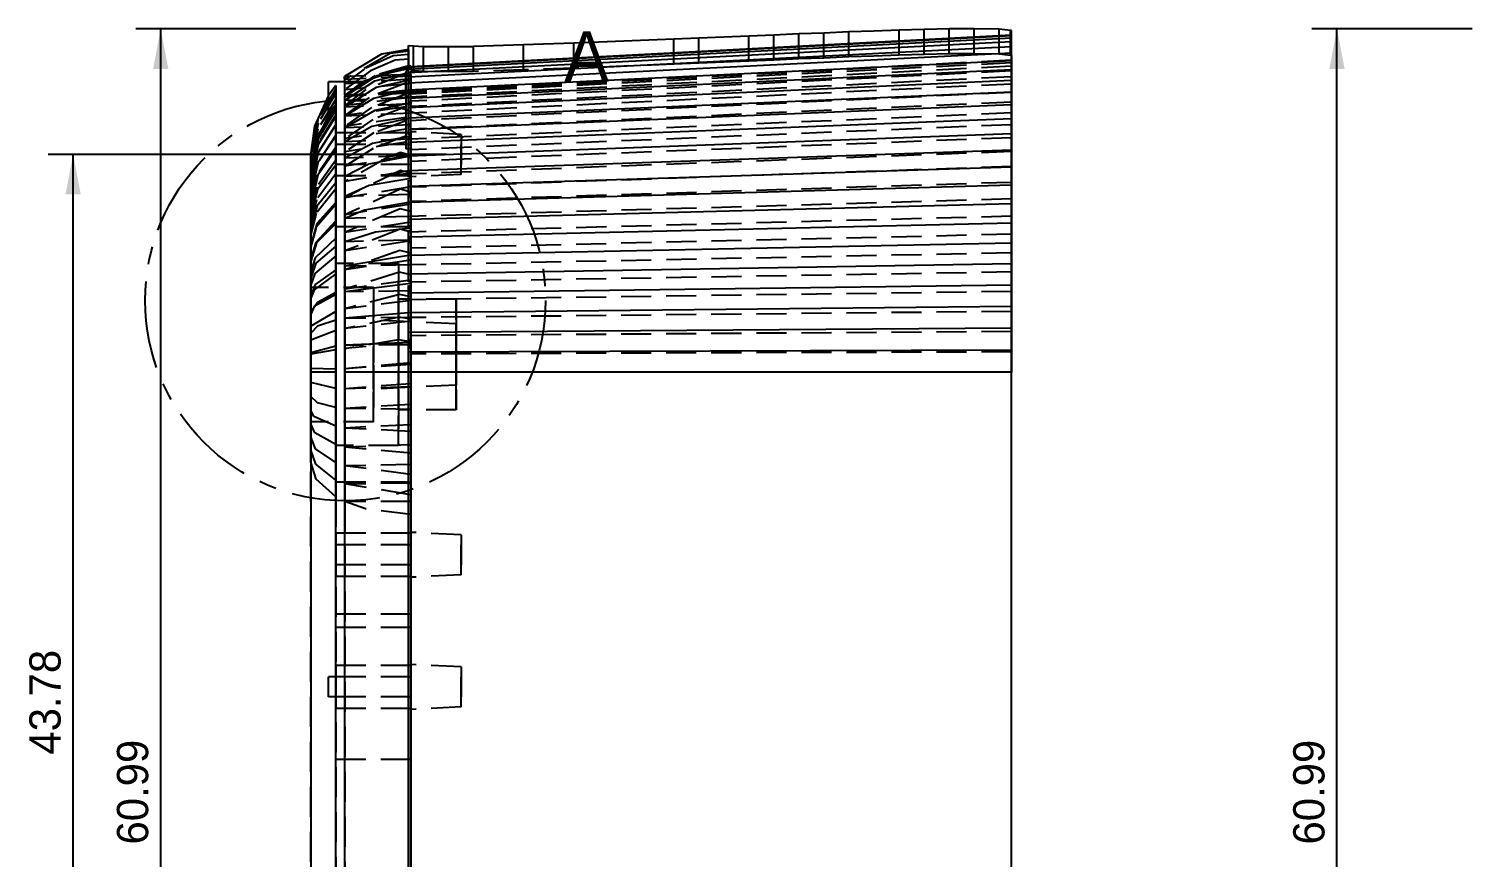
# Model space of a CAD drawing. Header units: millimetres. Extents: x 5 to 853, y 5 to 589.
# Drawn here: x 208.8 to 324.1, y 207.6 to 273.8 of the extents above; entities that cross this region are included whole.
import ezdxf
from ezdxf.enums import TextEntityAlignment as Align

# ---------------------------------------------------------------- set-up
doc = ezdxf.new("R2010")
doc.units = ezdxf.units.MM
doc.linetypes.add('CENTER', pattern=[11.2, 7, -1.4, 1.4, -1.4])
doc.linetypes.add('HIDDEN', pattern=[3.6, 2.4, -1.2])
for name, color, linetype in [('CENTER', 4, 'CENTER'), ('DIM', 3, 'CONTINUOUS'), ('HIDDEN', 8, 'HIDDEN'), ('TEXT', 3, 'CONTINUOUS'), ('VISIBLE', 7, 'CONTINUOUS')]:
    doc.layers.add(name, color=color, linetype=linetype)

msp = doc.modelspace()

# ---------------------------------------------------------------- linework, layer by layer
at = {"layer": 'CENTER'}
msp.add_circle((234.089244, 252.061631), 16, dxfattribs=at)
at = {"layer": 'DIM'}
for p, q in [((230.139244, 273.767814), (217.339244, 273.767814)), ((219.339244, 151.785674), (219.339244, 273.767814)), ((324.139244, 273.767814), (311.339244, 273.767814)), ((313.339244, 151.785674), (313.339244, 273.767814)), ((242.139244, 263.739631), (210.339244, 263.739631)), ((212.339244, 176.185631), (212.339244, 263.739631))]:
    msp.add_line(p, q, dxfattribs=at)
for points in [[(219.339244, 273.767814), (218.731244, 270.567814), (219.947244, 270.567814)], [(313.339244, 273.767814), (312.731244, 270.567814), (313.947244, 270.567814)], [(212.339244, 263.739631), (211.731244, 260.539631), (212.947244, 260.539631)]]:
    msp.add_solid(points, dxfattribs=at)
at = {"layer": 'HIDDEN'}
for p, q in [((270.339244, 271.360899), (270.339244, 273.358693)), ((272.339244, 271.433315), (272.339244, 273.43105)), ((274.339244, 271.52193), (274.339244, 273.519636)), ((278.339244, 271.666761), (278.339244, 273.664349)), ((280.339244, 271.722977), (280.339244, 273.720477)), ((282.339244, 271.762992), (282.339244, 273.760375)), ((284.339244, 271.770608), (284.339244, 273.767814)), ((286.339244, 271.745823), (286.339244, 273.742794)), ((287.239244, 271.64719), (287.239244, 273.643896)), ((287.339244, 271.628671), (287.339244, 273.625334)), ((239.139244, 270.60034), (239.139244, 272.436583)), ((239.539244, 270.410939), (239.539244, 272.409939)), ((240.339244, 270.371866), (240.339244, 272.370719)), ((242.339244, 270.347081), (242.339244, 272.345699)), ((244.339244, 270.370897), (244.339244, 272.369367)), ((248.339244, 270.483328), (248.339244, 272.481622)), ((252.339244, 270.628159), (252.339244, 272.626335)), ((260.339244, 270.950221), (260.339244, 272.948221)), ((262.339244, 271.022637), (262.339244, 273.020578)), ((266.339244, 271.199868), (266.339244, 273.19775)), ((268.339244, 271.272283), (268.339244, 273.270107)), ((237.669948, 271.804241), (234.035774, 269.724451)), ((237.927512, 271.610695), (235.584761, 270.558512)), ((238.065496, 271.258944), (236.105354, 270.408277)), ((239.139244, 271.992611), (237.669948, 271.804241)), ((239.139244, 271.730902), (237.927512, 271.610695)), ((239.139244, 271.335616), (238.065496, 271.258944)), ((239.139244, 270.731716), (239.139244, 272.119287)), ((239.139244, 272.119287), (239.139244, 271.992611)), ((239.139244, 271.992611), (239.139244, 271.730902)), ((239.139244, 271.730902), (239.139244, 271.335616)), ((239.139244, 271.335616), (239.139244, 270.808953)), ((287.339244, 271.263631), (239.339244, 268.748058)), ((287.339244, 271.206246), (239.339244, 268.696058)), ((287.339244, 271.046317), (239.339244, 268.552265)), ((264.339244, 271.111252), (262.339244, 271.022637)), ((266.339244, 271.199868), (264.339244, 271.111252)), ((268.339244, 271.272283), (266.339244, 271.199868)), ((270.339244, 271.360899), (268.339244, 271.272283)), ((272.339244, 271.433315), (270.339244, 271.360899)), ((274.339244, 271.52193), (272.339244, 271.433315)), ((276.339244, 271.594346), (274.339244, 271.52193)), ((278.339244, 271.666761), (276.339244, 271.594346)), ((280.339244, 271.722977), (278.339244, 271.666761)), ((282.339244, 271.762992), (280.339244, 271.722977)), ((284.339244, 271.770608), (282.339244, 271.762992)), ((286.339244, 271.745823), (284.339244, 271.770608)), ((287.239244, 271.64719), (286.339244, 271.745823)), ((287.339244, 271.628671), (287.239244, 271.64719)), ((287.339244, 271.628671), (287.339244, 271.263631)), ((287.339244, 271.263631), (287.339244, 271.206246)), ((287.339244, 271.206246), (287.339244, 271.046317)), ((287.339244, 271.046317), (287.339244, 270.780531)), ((235.584761, 270.558512), (234.036619, 269.366119)), ((239.339244, 270.119242), (234.037284, 269.97213)), ((236.105354, 270.408277), (234.037434, 268.897117)), ((236.460414, 270.033293), (234.038219, 268.319829)), ((239.339244, 269.999088), (234.038972, 269.727101)), ((238.939244, 270.207616), (235.727035, 268.928473)), ((239.139244, 270.808953), (236.460414, 270.033293)), ((239.139244, 270.60034), (238.939244, 270.312328)), ((238.939244, 268.145791), (238.939244, 270.312328)), ((238.939244, 270.312328), (238.939244, 270.207616)), ((238.939244, 270.207616), (238.939244, 269.435371)), ((239.139244, 270.808953), (239.139244, 270.60034)), ((239.139244, 270.617928), (239.139244, 270.731716)), ((239.139244, 270.258837), (239.139244, 270.588659)), ((239.139244, 269.712663), (239.139244, 270.258837)), ((239.339244, 270.804661), (239.339244, 270.744058)), ((287.339244, 270.780531), (239.339244, 268.313294)), ((239.339244, 270.744058), (239.339244, 270.736808)), ((239.339244, 270.640469), (239.339244, 270.587381)), ((239.539244, 270.410939), (239.339244, 270.424218)), ((239.339244, 268.744474), (239.339244, 270.424218)), ((239.339244, 268.748058), (239.339244, 270.424218)), ((287.339244, 270.410026), (239.339244, 267.980168)), ((239.339244, 268.748058), (239.339244, 270.119242)), ((239.339244, 270.119242), (239.339244, 269.999088)), ((239.339244, 269.999088), (239.339244, 269.755297)), ((287.339244, 269.936387), (239.339244, 267.554315)), ((240.339244, 270.371866), (239.539244, 270.410939)), ((242.339244, 270.347081), (240.339244, 270.371866)), ((244.339244, 270.370897), (242.339244, 270.347081)), ((248.339244, 270.483328), (244.339244, 270.370897)), ((252.339244, 270.628159), (248.339244, 270.483328)), ((256.339244, 270.78919), (252.339244, 270.628159)), ((260.339244, 270.950221), (256.339244, 270.78919)), ((262.339244, 271.022637), (260.339244, 270.950221)), ((287.339244, 270.780531), (287.339244, 270.410026)), ((287.339244, 270.410026), (287.339244, 269.936387)), ((287.339244, 269.936387), (287.339244, 269.361643)), ((233.339244, 268.986283), (231.926616, 266.629263)), ((232.739244, 266.913063), (232.739244, 269.539631)), ((235.474217, 269.539631), (232.739244, 269.539631)), ((233.339244, 269.24303), (232.739244, 268.445806)), ((233.339244, 267.725085), (233.339244, 269.24303)), ((233.339244, 269.24303), (233.339244, 268.986283)), ((233.339244, 268.986283), (233.339244, 268.622227)), ((234.037458, 269.369306), (234.036619, 269.366119)), ((234.036619, 269.366119), (234.03824, 268.900882)), ((234.036652, 269.539631), (234.037458, 269.369306)), ((234.03824, 268.900882), (234.037434, 268.897117)), ((234.037434, 268.897117), (234.038993, 268.324093)), ((239.339244, 269.755297), (234.037458, 269.369306)), ((239.339244, 269.389217), (234.03824, 268.900882)), ((235.727035, 268.928473), (234.038975, 267.637198)), ((239.339244, 268.90288), (234.038993, 268.324093)), ((234.047778, 268.470744), (234.04027, 269.539631)), ((235.474217, 269.539631), (234.047772, 268.460545)), ((239.339244, 268.737868), (234.047774, 268.46055)), ((235.457397, 269.539631), (234.047778, 268.470744)), ((239.339244, 268.748058), (234.047778, 268.470744)), ((235.61201, 269.539631), (235.474217, 269.539631)), ((238.939244, 269.435371), (236.002578, 268.29384)), ((238.939244, 269.435371), (238.939244, 268.541429)), ((239.339244, 268.744474), (239.002266, 268.257199)), ((239.139244, 268.870218), (239.139244, 269.627482)), ((239.139244, 267.909155), (239.139244, 268.870218)), ((239.339244, 269.75735), (239.339244, 269.602845)), ((239.339244, 269.755297), (239.339244, 269.389217)), ((239.339244, 269.389217), (239.339244, 268.90288)), ((287.339244, 269.361643), (239.339244, 267.037557)), ((239.339244, 268.90288), (239.339244, 268.744474)), ((239.339244, 268.737868), (239.339244, 268.748058)), ((239.339244, 268.696058), (239.339244, 268.748058)), ((239.339244, 265.463), (239.339244, 268.737868)), ((287.339244, 269.361643), (287.339244, 268.688256)), ((233.339244, 268.152698), (231.903256, 265.764264)), ((233.339244, 268.622227), (231.915304, 266.242864)), ((233.339244, 267.725085), (232.739244, 266.923285)), ((233.339249, 267.714884), (232.739244, 266.913063)), ((233.339244, 268.622227), (233.339244, 268.152698)), ((233.339244, 268.152698), (233.339244, 267.58007)), ((233.339244, 267.714879), (233.339244, 267.725085)), ((233.339244, 265.463), (233.339244, 267.714879)), ((233.339244, 265.463), (233.339244, 267.633224)), ((234.038993, 268.324093), (234.038219, 268.319829)), ((234.038219, 268.319829), (234.039716, 267.641882)), ((234.039716, 267.641882), (234.038975, 267.637198)), ((234.038975, 267.637198), (234.040409, 266.857731)), ((236.002578, 268.29384), (234.039701, 266.852706)), ((239.002266, 268.257199), (234.039716, 267.641882)), ((239.339244, 268.656353), (234.047774, 268.378998)), ((239.139244, 268.625676), (234.047778, 268.360128)), ((234.047778, 268.46055), (234.047778, 268.470744)), ((239.339244, 268.313294), (234.047778, 268.041309)), ((239.139244, 267.768698), (234.047778, 267.513355)), ((238.939244, 268.541429), (236.179422, 267.486058)), ((238.939244, 268.541429), (238.939244, 267.530804)), ((239.002266, 268.257199), (238.939244, 268.145791)), ((238.939244, 268.145791), (238.939244, 267.526285)), ((239.139244, 268.638595), (239.339248, 268.649032)), ((239.139244, 268.625676), (239.139244, 268.638595)), ((239.139244, 268.638595), (239.139244, 268.589799)), ((239.139244, 268.589799), (239.139244, 268.625676)), ((239.339248, 268.600213), (239.139244, 268.589799)), ((239.139244, 267.828109), (239.339248, 267.838167)), ((239.139244, 267.768698), (239.139244, 267.828109)), ((239.139244, 267.828109), (239.139244, 267.686325)), ((239.139244, 266.615223), (239.139244, 267.770828)), ((239.139244, 267.686325), (239.139244, 267.768698)), ((239.339248, 267.696317), (239.139244, 267.686325)), ((239.339244, 268.649031), (239.339244, 268.696058)), ((287.339244, 268.688256), (239.339244, 266.432107)), ((239.339244, 265.463), (239.339244, 268.656353)), ((239.339244, 268.649031), (239.339244, 268.656353)), ((239.339244, 268.313294), (239.339244, 268.600213)), ((239.339244, 268.552265), (239.339244, 268.600213)), ((239.339244, 268.313294), (239.339244, 268.552265)), ((239.339244, 267.838167), (239.339244, 268.313294)), ((239.339244, 267.980168), (239.339244, 268.313294)), ((239.339244, 267.838167), (239.339244, 267.980168)), ((239.339244, 267.974682), (239.339244, 267.72378)), ((287.339244, 267.919109), (239.339244, 265.740558)), ((239.339244, 267.554315), (239.339244, 267.696317)), ((239.339244, 267.037557), (239.339244, 267.696317)), ((287.339244, 268.688256), (287.339244, 267.919109)), ((287.339244, 267.919109), (287.339244, 267.057495)), ((231.926616, 266.629263), (231.339244, 263.604099)), ((233.339244, 266.907234), (231.876303, 264.540346)), ((233.339244, 267.58007), (231.890323, 265.195836)), ((232.739244, 266.83129), (232.739244, 266.913063)), ((233.339244, 267.58007), (233.339244, 266.907234)), ((233.339244, 266.907234), (233.339244, 266.137588)), ((234.040409, 266.857731), (234.039701, 266.852706)), ((234.039701, 266.852706), (234.041072, 265.975646)), ((236.179422, 267.486058), (234.040396, 265.970357)), ((238.939244, 267.526285), (234.040409, 266.857731)), ((236.292742, 266.534028), (234.041062, 264.994659)), ((238.939244, 266.693888), (234.041072, 265.975646)), ((239.339244, 267.037557), (234.047778, 266.781352)), ((238.939244, 267.530804), (236.292742, 266.534028)), ((238.939244, 267.530804), (238.939244, 266.409165)), ((238.939244, 267.526285), (238.939244, 266.693888)), ((238.939244, 266.693888), (238.939244, 265.756787)), ((239.139244, 265.276204), (239.139244, 266.615223)), ((239.339244, 267.037557), (239.339244, 267.554315)), ((287.339244, 267.057495), (239.339244, 264.965872)), ((239.339244, 266.432107), (239.339244, 267.037557)), ((239.339244, 266.201508), (239.339244, 267.037557)), ((239.339244, 266.201508), (239.339244, 266.432107)), ((287.339244, 267.057495), (287.339244, 266.107103)), ((231.915304, 266.242864), (231.339244, 263.279205)), ((231.903256, 265.764264), (231.339244, 262.880129)), ((233.339244, 266.137588), (231.860938, 263.800943)), ((233.339244, 266.137588), (233.339244, 265.27502)), ((233.339244, 265.463), (233.339244, 264.539631)), ((233.339244, 264.539631), (233.339244, 265.463)), ((239.339244, 265.463), (233.339244, 265.463)), ((234.041072, 265.975646), (234.040396, 265.970357)), ((234.040396, 265.970357), (234.041704, 265.000137)), ((236.360526, 265.454497), (234.041696, 263.930597)), ((238.939244, 265.756787), (234.041704, 265.000137)), ((239.139244, 266.087674), (234.047778, 265.852349)), ((239.339244, 265.463), (234.047778, 265.463)), ((238.939244, 266.409165), (236.360526, 265.454497)), ((238.939244, 266.409165), (238.939244, 265.182803)), ((238.939244, 265.756787), (238.939244, 264.720152)), ((239.139244, 266.192216), (239.339248, 266.201509)), ((239.139244, 266.192216), (239.139244, 265.961972)), ((239.139244, 266.087674), (239.139244, 266.192216)), ((239.139244, 265.961972), (239.139244, 266.087674)), ((239.339248, 265.971157), (239.139244, 265.961972)), ((287.339244, 266.107103), (239.339244, 264.111365)), ((239.339244, 265.740558), (239.339244, 265.971157)), ((239.339244, 264.965872), (239.339244, 265.971157)), ((239.339244, 264.965872), (239.339244, 265.740558)), ((239.339244, 265.346636), (239.339244, 265.534753)), ((239.339244, 265.534753), (239.339244, 265.346636)), ((243.339244, 265.339631), (239.339244, 265.534753)), ((239.339244, 265.463), (239.339244, 264.539631)), ((239.339244, 264.539631), (239.339244, 265.463)), ((239.339244, 265.360052), (239.339244, 265.022395)), ((239.339244, 265.346636), (239.339244, 264.539631)), ((239.339244, 264.539631), (239.339244, 265.346636)), ((243.339244, 265.339631), (243.339244, 262.139631)), ((243.339244, 262.139631), (243.339244, 265.339631)), ((287.339244, 266.107103), (287.339244, 265.072005)), ((231.890323, 265.195836), (231.339244, 262.408777)), ((231.876303, 264.540346), (231.339244, 261.867398)), ((233.339244, 264.323887), (231.824749, 262.084821)), ((233.339244, 265.27502), (231.843896, 262.981144)), ((233.339244, 265.27502), (233.339244, 264.323887)), ((233.339244, 262.939631), (233.339244, 264.539631)), ((233.339244, 262.939631), (233.339244, 264.539631)), ((239.339244, 264.539631), (233.339244, 264.539631)), ((239.339244, 264.539631), (233.339244, 264.539631)), ((239.339244, 264.539631), (233.339244, 264.539631)), ((233.339244, 264.323887), (233.339244, 263.288991)), ((234.041704, 265.000137), (234.041062, 264.994659)), ((234.041062, 264.994659), (234.042306, 263.936191)), ((236.31126, 264.217147), (234.0423, 262.78361)), ((238.939244, 264.720152), (234.042306, 263.936191)), ((239.339244, 264.965872), (234.047778, 264.735294)), ((239.339244, 264.539631), (234.047778, 264.539631)), ((238.939244, 265.182803), (236.31126, 264.217147)), ((238.939244, 265.182803), (238.939244, 264.185631)), ((238.939244, 264.720152), (238.939244, 264.185631)), ((239.339248, 264.185631), (238.939244, 264.185631)), ((239.339244, 264.185631), (238.939244, 264.185631)), ((239.139244, 263.580511), (239.139244, 265.090047)), ((287.339244, 265.072005), (239.339244, 263.180697)), ((239.339244, 264.111365), (239.339244, 264.965872)), ((239.339244, 263.801031), (239.339244, 264.965872)), ((239.339244, 262.939631), (239.339244, 264.539631)), ((239.339244, 262.939631), (239.339244, 264.539631)), ((239.339244, 264.539631), (239.339244, 262.939631)), ((239.339244, 262.939631), (239.339244, 264.539631)), ((239.339244, 264.185631), (239.339244, 263.655097)), ((239.339244, 263.642443), (239.339244, 264.185631)), ((287.339244, 265.072005), (287.339244, 263.956632)), ((231.339244, 263.604099), (231.339244, 263.85326)), ((231.860938, 263.800943), (231.339244, 261.258577)), ((231.339244, 263.279205), (231.339244, 263.604099)), ((231.339244, 262.880129), (231.339244, 263.279205)), ((231.843896, 262.981144), (231.339244, 260.585221)), ((233.339244, 263.288991), (231.803388, 261.117175)), ((233.339244, 263.288991), (233.339244, 262.175561)), ((234.042306, 263.936191), (234.041696, 263.930597)), ((234.041696, 263.930597), (234.042878, 262.78925)), ((237.456566, 263.478616), (234.042873, 261.559565)), ((239.339244, 263.655097), (234.042878, 262.78925)), ((239.139244, 263.647207), (234.047778, 263.440943)), ((238.492483, 263.875984), (237.456566, 263.478616)), ((239.339244, 263.642443), (238.492483, 263.875984)), ((239.139244, 263.792861), (239.339248, 263.801032)), ((239.139244, 263.792861), (239.139244, 263.483005)), ((239.139244, 263.647207), (239.139244, 263.792861)), ((239.139244, 263.483005), (239.139244, 263.647207)), ((239.139244, 261.914994), (239.139244, 263.580511)), ((239.339248, 263.49103), (239.139244, 263.483005)), ((239.339244, 263.801031), (239.339244, 264.111365)), ((287.339244, 263.956632), (239.339244, 262.177853)), ((239.339244, 263.655097), (239.339244, 262.437579)), ((239.339244, 262.227038), (239.339244, 263.642443)), ((239.339244, 263.180697), (239.339244, 263.49103)), ((239.339244, 262.177853), (239.339244, 263.49103)), ((239.339244, 262.177853), (239.339244, 263.180697)), ((287.339244, 263.956632), (287.339244, 262.76576)), ((231.339244, 262.408777), (231.339244, 262.880129)), ((231.339244, 261.867398), (231.339244, 262.408777)), ((231.824749, 262.084821), (231.339244, 259.850544)), ((231.339244, 261.258577), (231.339244, 261.867398)), ((233.339244, 262.175561), (231.7879, 260.10135)), ((233.339244, 262.939631), (233.339244, 262.016262)), ((233.339244, 262.016262), (233.339244, 262.939631)), ((239.339244, 262.939631), (233.339244, 262.939631)), ((239.339244, 262.939631), (233.339244, 262.939631)), ((239.339244, 262.939631), (233.339244, 262.939631)), ((233.339244, 262.175561), (233.339244, 260.98922)), ((233.339244, 257.939631), (233.339244, 262.016262)), ((233.339244, 257.939631), (233.339244, 262.016262)), ((239.339244, 262.016262), (233.339244, 262.016262)), ((234.042878, 262.78925), (234.0423, 262.78361)), ((234.0423, 262.78361), (234.043418, 261.565184)), ((238.491192, 262.463043), (234.043415, 260.264722)), ((239.339244, 262.437579), (234.043418, 261.565184)), ((239.339244, 262.939631), (234.047778, 262.939631)), ((239.339244, 262.177853), (234.047778, 261.981762)), ((239.339244, 262.016262), (234.047778, 262.016262)), ((239.339244, 262.227038), (238.491192, 262.463043)), ((239.339244, 262.939631), (239.339244, 262.016262)), ((239.339244, 262.016262), (239.339244, 262.939631)), ((239.339244, 262.939631), (239.339244, 262.132627)), ((239.339244, 262.132627), (239.339244, 262.939631)), ((287.339244, 262.76576), (239.339244, 261.107127)), ((239.339244, 262.437579), (239.339244, 261.138398)), ((239.339244, 260.731931), (239.339244, 262.227038)), ((239.339244, 261.107127), (239.339244, 262.177853)), ((239.339244, 260.728985), (239.339244, 262.177853)), ((243.339244, 262.139631), (239.339244, 261.944509)), ((239.339244, 262.132627), (239.339244, 261.944509)), ((239.339244, 261.944509), (239.339244, 262.132627)), ((239.339244, 257.939631), (239.339244, 262.016262)), ((239.339244, 257.939631), (239.339244, 262.016262)), ((239.339244, 262.013941), (239.339244, 261.602505)), ((287.339244, 262.76576), (287.339244, 261.504489)), ((231.339244, 260.585221), (231.339244, 261.258577)), ((231.803388, 261.117175), (231.339244, 259.058052)), ((233.339244, 260.98922), (231.769865, 259.024192)), ((233.339244, 260.98922), (233.339244, 259.735959)), ((234.043418, 261.565184), (234.042873, 261.559565)), ((234.042873, 261.559565), (234.043928, 260.270258)), ((238.486838, 260.966766), (234.043926, 258.905706)), ((239.339244, 261.138398), (234.043928, 260.270258)), ((239.339244, 260.731931), (238.486838, 260.966766)), ((239.139244, 259.882703), (239.139244, 261.688161)), ((239.139244, 260.72225), (239.339248, 260.728985)), ((239.139244, 260.72225), (239.139244, 260.344689)), ((239.139244, 260.541081), (239.139244, 260.72225)), ((287.339244, 261.504489), (239.339244, 259.973105)), ((239.339244, 261.138398), (239.339244, 259.764768)), ((239.339244, 260.728985), (239.339244, 261.107127)), ((239.339244, 259.165347), (239.339244, 260.731931)), ((287.339244, 261.504489), (287.339244, 260.178219)), ((231.339244, 259.850544), (231.339244, 260.585221)), ((231.7879, 260.10135), (231.339244, 258.21153)), ((231.339244, 259.058052), (231.339244, 259.850544)), ((233.339244, 259.735959), (231.748557, 257.891082)), ((233.339244, 259.735959), (233.339244, 258.422108)), ((234.043928, 260.270258), (234.043415, 260.264722)), ((234.043415, 260.264722), (234.044407, 258.9111)), ((239.339244, 259.764768), (234.044407, 258.9111)), ((239.139244, 260.541081), (234.047778, 260.371804)), ((239.139244, 260.344689), (239.139244, 260.541081)), ((239.339248, 260.351247), (239.139244, 260.344689)), ((239.139244, 257.954692), (239.139244, 259.882703)), ((239.339244, 259.973105), (239.339244, 260.351247)), ((239.339244, 258.780642), (239.339244, 260.351247)), ((287.339244, 260.178219), (239.339244, 258.780642)), ((239.339244, 258.780642), (239.339244, 259.973105)), ((239.339244, 259.764768), (239.339244, 258.324321)), ((287.339244, 260.178219), (287.339244, 258.792631)), ((231.339244, 258.21153), (231.339244, 259.058052)), ((231.769865, 259.024192), (231.339244, 257.315018)), ((233.339244, 258.422108), (231.723041, 256.707869)), ((233.339244, 258.422108), (233.339244, 257.054304)), ((234.044407, 258.9111), (234.043926, 258.905706)), ((234.043926, 258.905706), (234.044562, 257.939631)), ((238.479328, 259.395616), (234.044405, 257.489471)), ((239.339244, 258.780642), (234.047778, 258.626574)), ((239.339244, 259.165347), (238.479328, 259.395616)), ((239.339244, 257.535904), (239.339244, 259.165347)), ((287.339244, 258.792631), (239.339244, 257.534845)), ((239.339244, 257.534845), (239.339244, 258.780642)), ((239.339244, 257.103425), (239.339244, 258.780642)), ((287.339244, 258.792631), (287.339244, 257.353657)), ((231.339244, 257.315018), (231.339244, 258.21153)), ((231.748557, 257.891082), (231.339244, 256.372795)), ((231.339244, 256.372795), (231.339244, 257.315018)), ((239.339244, 257.939631), (233.339244, 257.939631)), ((238.468363, 257.758455), (234.044853, 256.023267)), ((239.339244, 258.324321), (234.047778, 257.495128)), ((239.339244, 257.939631), (234.047778, 257.939631)), ((239.339244, 257.535904), (238.468363, 257.758455)), ((239.139244, 255.663905), (239.139244, 257.695901)), ((239.339244, 258.324321), (239.339244, 256.825056)), ((239.339244, 258.064937), (239.339244, 257.595533)), ((239.339244, 255.852567), (239.339244, 257.535904)), ((239.339244, 257.103425), (239.339244, 257.534845)), ((287.339244, 257.353657), (239.339244, 256.241048)), ((287.339244, 257.353657), (287.339244, 255.86746)), ((231.723041, 256.707869), (231.339244, 255.38936)), ((231.339244, 255.38936), (231.339244, 256.372795)), ((233.339244, 257.054304), (231.692138, 255.48102)), ((233.339244, 257.054304), (233.339244, 255.639454)), ((238.453422, 256.064504), (234.04527, 254.514598)), ((239.139244, 256.888663), (234.047778, 256.762879)), ((239.339244, 256.825056), (234.047778, 256.028599)), ((239.339244, 255.852567), (238.453422, 256.064504)), ((239.139244, 257.098386), (239.339248, 257.103425)), ((239.139244, 257.098386), (239.139244, 256.66763)), ((239.139244, 256.888663), (239.139244, 257.098386)), ((239.139244, 256.66763), (239.139244, 256.888663)), ((239.339248, 256.672467), (239.139244, 256.66763)), ((239.339244, 256.825056), (239.339244, 255.275301)), ((239.339244, 256.241048), (239.339244, 256.672467)), ((239.339244, 254.904792), (239.339244, 256.672467)), ((239.339244, 254.904792), (239.339244, 256.241048)), ((231.692138, 255.48102), (231.339244, 254.369408)), ((231.339244, 254.369408), (231.339244, 255.38936)), ((233.339244, 255.639454), (231.65446, 254.217935)), ((233.339244, 255.639454), (233.339244, 254.184704)), ((233.339244, 255.009631), (233.339244, 240.469631)), ((233.339244, 240.469631), (233.339244, 255.009631)), ((234.045393, 255.009631), (234.045654, 254.519266)), ((239.339244, 255.275301), (234.045654, 254.519266)), ((238.339244, 255.009631), (234.047778, 255.009631)), ((239.339244, 254.904792), (234.047778, 254.798668)), ((238.339244, 255.009631), (238.339244, 240.469631)), ((238.339244, 240.469631), (238.339244, 255.009631)), ((239.139244, 253.547493), (239.139244, 255.663905)), ((287.339244, 255.86746), (239.339244, 254.904792)), ((239.339244, 254.124598), (239.339244, 255.852567)), ((239.339244, 255.275301), (239.339244, 253.683666)), ((239.339244, 253.531798), (239.339244, 254.904792)), ((239.339244, 253.063681), (239.339244, 254.904792)), ((287.339244, 255.86746), (287.339244, 254.340403)), ((231.339244, 253.317807), (231.339244, 254.369408)), ((231.65446, 254.217935), (231.339244, 253.317807)), ((233.339244, 254.184704), (231.608705, 252.927647)), ((233.339244, 254.184704), (233.339244, 252.697403)), ((234.045654, 254.519266), (234.04527, 254.514598)), ((234.04527, 254.514598), (234.046007, 252.975533)), ((238.433711, 254.323293), (234.045655, 252.971189)), ((239.339244, 254.124598), (238.433711, 254.323293)), ((287.339244, 254.340403), (239.339244, 253.531798)), ((239.339244, 252.361501), (239.339244, 254.124598)), ((287.339244, 254.340403), (287.339244, 252.779025)), ((231.339244, 252.239577), (231.339244, 253.317807)), ((231.339244, 253.109631), (231.339244, 242.369631)), ((231.339244, 242.369631), (231.339244, 253.109631)), ((236.339244, 253.109631), (231.339244, 253.109631)), ((231.608705, 252.927647), (231.339244, 252.239577)), ((233.339244, 252.697403), (231.858626, 251.902318)), ((233.339244, 252.697403), (233.339244, 251.185062)), ((234.046007, 252.975533), (234.045655, 252.971189)), ((234.045655, 252.971189), (234.046328, 251.40493)), ((239.339244, 253.683666), (234.046007, 252.975533)), ((239.139244, 252.830314), (234.047778, 252.752857)), ((236.339244, 253.109631), (236.339244, 242.369631)), ((236.339244, 242.369631), (236.339244, 253.109631)), ((239.139244, 251.086242), (239.139244, 253.266687)), ((239.139244, 253.06053), (239.339248, 253.063681)), ((239.139244, 253.06053), (239.139244, 252.593133)), ((239.139244, 252.830314), (239.139244, 253.06053)), ((239.139244, 252.593133), (239.139244, 252.830314)), ((239.339248, 252.596065), (239.139244, 252.593133)), ((239.339244, 253.683666), (239.339244, 252.058992)), ((239.339244, 253.664798), (239.339244, 253.155464)), ((239.339244, 253.063681), (239.339244, 253.531798)), ((287.339244, 252.779025), (239.339244, 252.127947)), ((239.339244, 252.127947), (239.339244, 252.596065)), ((239.339244, 250.699249), (239.339244, 252.596065)), ((287.339244, 252.779025), (287.339244, 251.190013)), ((231.339244, 251.139866), (231.339244, 252.239577)), ((231.858626, 251.902318), (231.339244, 251.139866)), ((238.408078, 252.544619), (234.046008, 251.400943)), ((239.339244, 252.058992), (234.046328, 251.40493)), ((238.339244, 252.159631), (238.339244, 243.319631)), ((238.339244, 243.319631), (238.339244, 252.159631)), ((242.939244, 252.159631), (238.339244, 252.159631)), ((239.339244, 252.361501), (238.408078, 252.544619)), ((239.339244, 250.572977), (239.339244, 252.361501)), ((239.339244, 250.699249), (239.339244, 252.127947)), ((239.339244, 252.058992), (239.339244, 250.410305)), ((242.939244, 252.159631), (242.939244, 243.319631)), ((242.939244, 243.319631), (242.939244, 252.159631)), ((233.339244, 251.185062), (231.339244, 250.023923)), ((231.339244, 250.023923), (231.339244, 251.139866)), ((233.339244, 251.185062), (233.339244, 249.655319)), ((234.046328, 251.40493), (234.046008, 251.400943)), ((234.046008, 251.400943), (234.046617, 249.815505)), ((238.374861, 250.738506), (234.046329, 249.8119)), ((239.339244, 250.410305), (234.046617, 249.815505)), ((239.339244, 250.699249), (234.047778, 250.645148)), ((236.339244, 250.49312), (236.339244, 244.986143)), ((236.339244, 244.986143), (236.339244, 250.49312)), ((242.939244, 250.186143), (236.339244, 250.49312)), ((239.339244, 250.572977), (238.374861, 250.738506)), ((239.139244, 248.862761), (239.139244, 251.086242)), ((287.339244, 251.190013), (239.339244, 250.699249)), ((239.339244, 249.251823), (239.339244, 250.699249)), ((239.339244, 248.764997), (239.339244, 250.699249)), ((239.339244, 248.768865), (239.339244, 250.572977)), ((239.339244, 250.410305), (239.339244, 248.746762)), ((287.339244, 251.190013), (287.339244, 249.580171)), ((231.339244, 248.897075), (231.339244, 250.023923)), ((233.339244, 249.655319), (231.339244, 248.897075)), ((233.339244, 249.655319), (233.339244, 248.1159)), ((234.046617, 249.815505), (234.046329, 249.8119)), ((234.046329, 249.8119), (234.046875, 248.215402)), ((287.339244, 249.580171), (239.339244, 249.251823)), ((239.339244, 248.764997), (239.339244, 249.251823)), ((242.939244, 250.186143), (242.939244, 245.29312)), ((242.939244, 245.29312), (242.939244, 250.186143)), ((287.339244, 249.580171), (287.339244, 247.956393)), ((231.339244, 247.764702), (231.339244, 248.897075)), ((233.339244, 248.1159), (231.339244, 247.764702)), ((233.339244, 248.1159), (233.339244, 246.574581)), ((238.331644, 248.915183), (234.046618, 248.212199)), ((234.046875, 248.215402), (234.046618, 248.212199)), ((234.046618, 248.212199), (234.0471, 246.61282)), ((239.339244, 248.746762), (234.046875, 248.215402)), ((239.139244, 248.521994), (234.047778, 248.49584)), ((239.339244, 248.768865), (238.331644, 248.915183)), ((239.139244, 248.763857), (239.339248, 248.764997)), ((239.139244, 248.763857), (239.139244, 248.277779)), ((239.139244, 248.521994), (239.139244, 248.763857)), ((239.139244, 246.325631), (239.139244, 248.570733)), ((239.139244, 248.277779), (239.139244, 248.521994)), ((239.339248, 248.278692), (239.139244, 248.277779)), ((239.339244, 248.982619), (239.339244, 248.45293)), ((239.339244, 246.959091), (239.339244, 248.768865)), ((239.339244, 248.746762), (239.339244, 247.077606)), ((239.339244, 247.791866), (239.339244, 248.278692)), ((239.339244, 246.325631), (239.339244, 248.278692)), ((231.339244, 246.63221), (231.339244, 247.764702)), ((239.339244, 246.959091), (234.046876, 246.610033)), ((239.339244, 247.077606), (234.0471, 246.61282)), ((287.339244, 247.956393), (239.339244, 247.791866)), ((239.339244, 246.325631), (239.339244, 247.791866)), ((239.339244, 247.077606), (239.339244, 245.41211)), ((239.339244, 245.153612), (239.339244, 246.959091)), ((287.339244, 247.956393), (287.339244, 246.325631)), ((231.339244, 245.505004), (231.339244, 246.63221)), ((233.339244, 246.574581), (231.339244, 246.63221)), ((233.339244, 246.574581), (233.339244, 245.039146)), ((234.0471, 246.61282), (234.046876, 246.610033)), ((234.046876, 246.610033), (234.047293, 245.015972)), ((239.339244, 246.325631), (234.047778, 246.325631)), ((239.139244, 176.185631), (239.139244, 246.325631)), ((231.339244, 244.388465), (231.339244, 245.505004)), ((233.339244, 245.039146), (231.339244, 245.505004)), ((233.339244, 245.039146), (233.339244, 243.517351)), ((239.339244, 245.153612), (234.047101, 245.013608)), ((234.047293, 245.015972), (234.047101, 245.013608)), ((234.047101, 245.013608), (234.047455, 243.433042)), ((239.339244, 245.41211), (234.047293, 245.015972)), ((242.939244, 245.29312), (236.339244, 244.986143)), ((239.339244, 245.41211), (239.339244, 243.759526)), ((239.339244, 243.362359), (239.339244, 245.153612)), ((231.339244, 243.287924), (231.339244, 244.388465)), ((231.858626, 243.888622), (231.339244, 244.388465)), ((233.339244, 243.517351), (231.858626, 243.888622)), ((233.339244, 243.517351), (233.339244, 242.016881)), ((234.047455, 243.433042), (234.047294, 243.431102)), ((234.047294, 243.431102), (234.047584, 241.87214)), ((239.339244, 243.362359), (234.047294, 243.431102)), ((239.339244, 243.759526), (234.047455, 243.433042)), ((239.339244, 243.759526), (239.339244, 242.129035)), ((239.339244, 241.595188), (239.339244, 243.362359)), ((231.339244, 242.208634), (231.339244, 243.287924)), ((231.587199, 242.789489), (231.339244, 243.287924)), ((236.339244, 242.369631), (231.339244, 242.369631)), ((231.339244, 241.155748), (231.339244, 242.208634)), ((231.652025, 241.493866), (231.339244, 242.208634)), ((233.339244, 242.016881), (231.587199, 242.789489)), ((242.939244, 243.319631), (238.339244, 243.319631)), ((231.339244, 240.134291), (231.339244, 241.155748)), ((231.702292, 240.222235), (231.339244, 241.155748)), ((233.339244, 240.545315), (231.652025, 241.493866)), ((233.339244, 242.016881), (233.339244, 240.545315)), ((234.047584, 241.87214), (234.047456, 241.870621)), ((234.047456, 241.870621), (234.047662, 240.469631)), ((239.339244, 241.595188), (234.047456, 241.870621)), ((239.339244, 242.129035), (234.047584, 241.87214)), ((239.339244, 242.129035), (239.339244, 240.529696)), ((239.339244, 239.86182), (239.339244, 241.595188)), ((231.339244, 239.14914), (231.339244, 240.134291)), ((231.741045, 238.985124), (231.339244, 240.134291)), ((233.339244, 239.110086), (231.702292, 240.222235)), ((233.339244, 240.545315), (233.339244, 239.110086)), ((239.339244, 239.86182), (234.047584, 240.340159)), ((239.339244, 240.529696), (234.047778, 240.341272)), ((238.339244, 240.469631), (234.047778, 240.469631)), ((239.339244, 240.529696), (239.339244, 238.970393)), ((231.339244, 167.59514), (231.339244, 239.14914)), ((231.771069, 237.790764), (231.339244, 239.14914)), ((233.339244, 237.718441), (231.741045, 238.985124)), ((233.339244, 239.110086), (233.339244, 237.718441)), ((239.339244, 238.171792), (234.047681, 238.847555)), ((239.339244, 238.970393), (234.047778, 238.848272)), ((239.339244, 238.171792), (239.339244, 239.86182)), ((239.339244, 238.970393), (239.339244, 237.459789)), ((233.339244, 236.37741), (231.771069, 237.790764)), ((233.339244, 237.718441), (233.339244, 236.37741)), ((239.339244, 236.534401), (239.339244, 238.171792)), ((233.339244, 233.463), (233.339244, 237.539631)), ((233.339244, 233.463), (233.339244, 237.539631)), ((239.339244, 237.539631), (233.339244, 237.539631)), ((234.047778, 237.400802), (234.047745, 237.400457)), ((234.047745, 237.400457), (234.047778, 236.006277)), ((239.339244, 236.534401), (234.047745, 237.400457)), ((234.047768, 237.539631), (234.047778, 237.400802)), ((239.339244, 237.539631), (234.047778, 237.539631)), ((239.339244, 237.459789), (234.047778, 237.400802)), ((239.339244, 233.463), (239.339244, 237.539631)), ((239.339244, 233.463), (239.339244, 237.539631)), ((239.339244, 237.459789), (239.339244, 236.006277)), ((239.339244, 234.958656), (239.339244, 236.534401)), ((233.339244, 236.37741), (233.339244, 164.82341)), ((234.047778, 236.006277), (234.047778, 164.452277)), ((239.339244, 236.006277), (234.047778, 236.006277)), ((235.702989, 235.416682), (234.047778, 236.006277)), ((239.339244, 234.958656), (235.702989, 235.416682)), ((239.339244, 169.122774), (239.339244, 236.006277)), ((239.339244, 163.404656), (239.339244, 234.958656)), ((233.339244, 233.463), (233.339244, 232.539631)), ((233.339244, 232.539631), (233.339244, 233.463)), ((239.339244, 233.463), (233.339244, 233.463)), ((239.339244, 233.463), (234.047778, 233.463)), ((239.339244, 233.346636), (239.339244, 233.534753)), ((239.339244, 233.534753), (239.339244, 233.346636)), ((243.339244, 233.339631), (239.339244, 233.534753)), ((239.339244, 233.463), (239.339244, 232.539631)), ((239.339244, 232.539631), (239.339244, 233.463)), ((239.339244, 233.346636), (239.339244, 232.539631)), ((239.339244, 232.539631), (239.339244, 233.346636)), ((243.339244, 233.339631), (243.339244, 230.139631)), ((243.339244, 230.139631), (243.339244, 233.339631)), ((233.339244, 230.939631), (233.339244, 232.539631)), ((233.339244, 230.939631), (233.339244, 232.539631)), ((239.339244, 232.539631), (233.339244, 232.539631)), ((239.339244, 232.539631), (233.339244, 232.539631)), ((239.339244, 232.539631), (233.339244, 232.539631)), ((239.339244, 232.539631), (234.047778, 232.539631)), ((239.339244, 230.939631), (239.339244, 232.539631)), ((239.339244, 230.939631), (239.339244, 232.539631)), ((239.339244, 232.539631), (239.339244, 230.939631)), ((239.339244, 230.939631), (239.339244, 232.539631)), ((233.339244, 230.939631), (233.339244, 230.016262)), ((233.339244, 230.016262), (233.339244, 230.939631)), ((239.339244, 230.939631), (233.339244, 230.939631)), ((239.339244, 230.939631), (233.339244, 230.939631)), ((239.339244, 230.939631), (233.339244, 230.939631)), ((239.339244, 230.939631), (234.047778, 230.939631)), ((239.339244, 230.939631), (239.339244, 230.016262)), ((239.339244, 230.016262), (239.339244, 230.939631)), ((239.339244, 230.939631), (239.339244, 230.132627)), ((239.339244, 230.132627), (239.339244, 230.939631)), ((233.339244, 225.939631), (233.339244, 230.016262)), ((233.339244, 225.939631), (233.339244, 230.016262)), ((239.339244, 230.016262), (233.339244, 230.016262)), ((239.339244, 230.016262), (234.047778, 230.016262)), ((243.339244, 230.139631), (239.339244, 229.944509)), ((239.339244, 230.132627), (239.339244, 229.944509)), ((239.339244, 229.944509), (239.339244, 230.132627)), ((239.339244, 225.939631), (239.339244, 230.016262)), ((239.339244, 225.939631), (239.339244, 230.016262)), ((233.339244, 222.909), (233.339244, 226.985631)), ((233.339244, 222.909), (233.339244, 226.985631)), ((233.339244, 222.909), (233.339244, 226.985631)), ((233.339244, 222.909), (233.339244, 226.985631)), ((239.339244, 226.985631), (233.339244, 226.985631)), ((239.339244, 226.985631), (233.339244, 226.985631)), ((239.339244, 226.985631), (233.339244, 226.985631)), ((239.339244, 226.985631), (234.047778, 226.985631)), ((239.339244, 222.909), (239.339244, 226.985631)), ((239.339244, 222.909), (239.339244, 226.985631)), ((239.339244, 222.909), (239.339244, 226.985631)), ((239.339244, 222.909), (239.339244, 226.985631)), ((239.339244, 225.939631), (233.339244, 225.939631)), ((239.339244, 225.939631), (233.339244, 225.939631)), ((233.339244, 219.462262), (233.339244, 222.909)), ((233.339244, 222.909), (233.339244, 221.985631)), ((233.339244, 222.909), (233.339244, 219.462262)), ((233.339244, 221.985631), (233.339244, 222.909)), ((239.339244, 222.909), (233.339244, 222.909)), ((239.339244, 222.909), (233.339244, 222.909)), ((239.339244, 222.909), (233.339244, 222.909)), ((239.339244, 222.909), (234.047778, 222.909)), ((239.339244, 222.792636), (239.339244, 222.980753)), ((239.339244, 222.980753), (239.339244, 222.792636)), ((243.339244, 222.785631), (239.339244, 222.980753)), ((239.339244, 222.792636), (239.339244, 222.980753)), ((239.339244, 222.980753), (239.339244, 222.792636)), ((243.339244, 222.785631), (239.339244, 222.980753)), ((239.339244, 219.462262), (239.339244, 222.909)), ((239.339244, 222.909), (239.339244, 221.985631)), ((239.339244, 222.909), (239.339244, 219.462262)), ((239.339244, 221.985631), (239.339244, 222.909)), ((239.339244, 219.578627), (239.339244, 222.792636)), ((239.339244, 222.792636), (239.339244, 221.985631)), ((239.339244, 222.792636), (239.339244, 219.578627)), ((239.339244, 221.985631), (239.339244, 222.792636)), ((243.339244, 222.785631), (243.339244, 219.585631)), ((243.339244, 219.585631), (243.339244, 222.785631)), ((243.339244, 222.785631), (243.339244, 219.585631)), ((243.339244, 219.585631), (243.339244, 222.785631)), ((233.339249, 221.985631), (232.739244, 221.985631)), ((233.339244, 220.385631), (233.339244, 221.985631)), ((239.339244, 221.985631), (233.339244, 221.985631)), ((239.339244, 221.985631), (233.339244, 221.985631)), ((239.339244, 221.985631), (233.339244, 221.985631)), ((239.339244, 221.985631), (234.047778, 221.985631)), ((239.339244, 220.385631), (239.339244, 221.985631)), ((239.339244, 220.385631), (239.339244, 221.985631)), ((239.339244, 221.985631), (239.339244, 220.385631)), ((239.339244, 220.385631), (239.339244, 221.985631)), ((233.339249, 220.385631), (232.739244, 220.385631)), ((233.339244, 220.385631), (233.339244, 219.462262)), ((233.339244, 219.462262), (233.339244, 220.385631)), ((239.339244, 220.385631), (233.339244, 220.385631)), ((239.339244, 220.385631), (233.339244, 220.385631)), ((239.339244, 220.385631), (233.339244, 220.385631)), ((239.339244, 220.385631), (234.047778, 220.385631)), ((239.339244, 220.385631), (239.339244, 219.462262)), ((239.339244, 219.462262), (239.339244, 220.385631)), ((239.339244, 220.385631), (239.339244, 219.578627)), ((239.339244, 219.578627), (239.339244, 220.385631)), ((233.339244, 215.385631), (233.339244, 219.462262)), ((233.339244, 215.385631), (233.339244, 219.462262)), ((233.339244, 215.385631), (233.339244, 219.462262)), ((233.339244, 215.385631), (233.339244, 219.462262)), ((239.339244, 219.462262), (233.339244, 219.462262)), ((239.339244, 219.462262), (233.339244, 219.462262)), ((239.339244, 219.462262), (233.339244, 219.462262)), ((239.339244, 219.462262), (234.047778, 219.462262)), ((243.339244, 219.585631), (239.339244, 219.390509)), ((243.339244, 219.585631), (239.339244, 219.390509)), ((239.339244, 219.578627), (239.339244, 219.390509)), ((239.339244, 219.390509), (239.339244, 219.578627)), ((239.339244, 219.578627), (239.339244, 219.390509)), ((239.339244, 219.390509), (239.339244, 219.578627)), ((239.339244, 215.385631), (239.339244, 219.462262)), ((239.339244, 215.385631), (239.339244, 219.462262)), ((239.339244, 215.385631), (239.339244, 219.462262)), ((239.339244, 215.385631), (239.339244, 219.462262)), ((239.339244, 215.385631), (233.339244, 215.385631)), ((239.339244, 215.385631), (233.339244, 215.385631)), ((239.339244, 215.385631), (233.339244, 215.385631)), ((239.339244, 215.385631), (234.047778, 215.385631))]:
    msp.add_line(p, q, dxfattribs=at)
at = {"layer": 'VISIBLE'}
for p, q in [((270.339244, 273.358693), (268.339244, 273.270107)), ((272.339244, 273.43105), (270.339244, 273.358693)), ((274.339244, 273.519636), (272.339244, 273.43105)), ((276.339244, 273.591993), (274.339244, 273.519636)), ((278.339244, 273.664349), (276.339244, 273.591993)), ((280.339244, 273.720477), (278.339244, 273.664349)), ((282.339244, 273.760375), (280.339244, 273.720477)), ((284.339244, 273.767814), (282.339244, 273.760375)), ((286.339244, 273.742794), (284.339244, 273.767814)), ((287.239244, 273.643896), (286.339244, 273.742794)), ((287.339244, 273.625334), (287.239244, 273.643896)), ((287.339244, 273.259631), (287.339244, 273.625334)), ((287.339244, 273.201963), (239.139244, 270.681317)), ((287.339244, 273.029207), (239.139244, 270.524763)), ((287.339244, 272.742102), (239.139244, 270.264584)), ((239.139244, 270.733576), (239.139244, 272.436583)), ((239.139244, 272.436583), (239.539244, 272.409939)), ((287.339244, 272.341877), (239.139244, 269.901896)), ((287.339244, 273.259631), (239.339244, 270.744058)), ((239.539244, 272.409939), (240.339244, 272.370719)), ((240.339244, 272.370719), (242.339244, 272.345699)), ((242.339244, 272.345699), (244.339244, 272.369367)), ((248.339244, 272.481622), (244.339244, 272.369367)), ((252.339244, 272.626335), (248.339244, 272.481622)), ((256.339244, 272.787278), (252.339244, 272.626335)), ((260.339244, 272.948221), (256.339244, 272.787278)), ((262.339244, 273.020578), (260.339244, 272.948221)), ((264.339244, 273.109164), (262.339244, 273.020578)), ((266.339244, 273.19775), (264.339244, 273.109164)), ((268.339244, 273.270107), (266.339244, 273.19775)), ((287.339244, 273.201963), (287.339244, 273.259631)), ((287.339244, 273.029207), (287.339244, 273.201963)), ((287.339244, 272.742102), (287.339244, 273.029207)), ((287.339244, 272.341877), (287.339244, 272.742102)), ((287.339244, 271.830247), (287.339244, 272.341877)), ((236.980841, 271.742079), (234.034901, 269.970292)), ((239.139244, 272.119287), (236.980841, 271.742079)), ((287.339244, 271.830247), (239.139244, 269.43825)), ((287.339244, 271.209403), (239.139244, 268.875632)), ((287.339244, 271.209403), (287.339244, 271.830247)), ((287.339244, 270.482002), (287.339244, 271.209403)), ((234.037284, 269.97213), (234.034901, 269.970292)), ((234.034901, 269.970292), (234.036647, 269.726981)), ((234.04027, 269.539631), (234.037284, 269.97213)), ((236.602187, 270.003262), (234.047778, 268.360128)), ((239.139244, 270.731716), (235.457397, 269.539631)), ((239.139244, 270.258837), (236.413317, 269.580623)), ((239.339244, 270.626476), (236.602187, 270.003262)), ((239.192982, 270.736393), (239.139244, 270.733576)), ((239.139244, 270.681317), (239.139244, 270.733576)), ((239.139244, 270.617928), (239.139244, 270.681317)), ((239.339244, 270.640469), (239.139244, 270.617928)), ((239.139244, 270.588659), (239.339244, 270.587381)), ((239.139244, 270.524763), (239.139244, 270.588659)), ((239.139244, 270.264584), (239.139244, 270.524763)), ((287.339244, 270.482002), (239.139244, 268.216452)), ((239.139244, 269.901896), (239.139244, 270.264584)), ((239.139244, 269.712663), (239.139244, 269.901896)), ((239.339244, 270.804661), (239.192982, 270.736393)), ((239.339244, 270.748058), (239.192982, 270.736393)), ((239.192982, 270.736393), (239.339244, 270.736808)), ((239.339244, 270.804661), (239.339244, 270.748058)), ((239.339244, 270.748058), (239.339244, 270.736808)), ((239.339244, 270.640469), (239.339244, 270.626476)), ((239.339244, 270.626476), (239.339244, 270.587381)), ((287.339244, 269.651159), (287.339244, 270.482002)), ((232.739244, 266.83129), (232.739244, 269.539631)), ((235.61201, 269.539631), (232.739244, 269.539631)), ((234.036647, 269.726981), (234.035774, 269.724451)), ((234.035774, 269.724451), (234.036652, 269.539631)), ((234.038972, 269.727101), (234.036647, 269.726981)), ((235.61201, 269.539631), (234.047772, 268.378993)), ((236.413317, 269.580623), (234.047778, 268.041309)), ((236.553597, 269.07374), (234.047778, 267.513355)), ((239.139244, 268.870218), (236.338746, 268.200212)), ((239.339244, 269.692609), (236.553597, 269.07374)), ((239.339244, 269.75735), (239.139244, 269.712663)), ((287.339244, 269.651159), (239.139244, 267.463532)), ((239.139244, 269.627482), (239.339244, 269.602845)), ((239.139244, 269.43825), (239.139244, 269.627482)), ((239.139244, 268.875632), (239.139244, 269.43825)), ((239.139244, 268.216452), (239.139244, 268.875632)), ((239.339244, 269.75735), (239.339244, 269.692609)), ((239.339244, 269.692609), (239.339244, 269.602845)), ((287.339244, 268.720434), (287.339244, 269.651159)), ((232.739244, 268.445806), (231.621794, 265.980854)), ((233.339244, 267.61806), (231.931504, 265.284478)), ((233.339249, 267.63323), (232.739244, 266.83129)), ((233.339244, 267.61806), (233.339244, 267.633224)), ((233.339244, 267.309978), (233.339244, 267.61806)), ((234.047778, 268.360128), (234.047778, 268.378998)), ((234.047778, 268.041309), (234.047778, 268.360128)), ((236.338746, 268.200212), (234.047778, 266.781352)), ((234.047778, 267.513355), (234.047778, 268.041309)), ((239.339244, 267.860761), (236.449446, 267.250634)), ((287.339244, 268.720434), (239.139244, 266.620096)), ((239.139244, 267.909155), (239.139244, 268.216452)), ((239.339244, 267.974682), (239.139244, 267.909155)), ((239.139244, 267.463532), (239.139244, 267.770828)), ((239.139244, 267.770828), (239.339244, 267.72378)), ((287.339244, 267.69381), (239.139244, 265.689756)), ((239.339244, 267.974682), (239.339244, 267.860761)), ((239.339244, 267.860761), (239.339244, 267.72378)), ((287.339244, 267.69381), (287.339244, 268.720434)), ((287.339244, 266.575685), (287.339244, 267.69381)), ((232.739244, 266.923285), (231.619176, 264.443728)), ((233.339244, 266.799804), (231.922983, 264.535411)), ((233.339244, 267.309978), (231.928381, 265.002483)), ((233.339244, 266.799804), (233.339244, 267.309978)), ((233.339244, 266.092453), (233.339244, 266.799804)), ((234.047778, 266.781352), (234.047778, 267.513355)), ((236.449446, 267.250634), (234.047778, 265.852349)), ((234.047778, 265.852349), (234.047778, 266.781352)), ((239.139244, 266.615223), (236.202246, 265.95908)), ((239.139244, 266.620096), (239.139244, 267.463532)), ((239.139244, 265.689756), (239.139244, 266.620096)), ((287.339244, 266.575685), (239.139244, 264.676496)), ((287.339244, 265.370845), (287.339244, 266.575685)), ((231.621794, 265.980854), (231.339244, 263.85326)), ((231.931504, 265.284478), (231.339244, 262.247755)), ((233.339244, 266.092453), (231.914998, 263.887614)), ((233.339244, 265.194737), (233.339244, 266.092453)), ((234.047778, 265.463), (233.339244, 265.463)), ((236.202246, 265.95908), (234.047778, 264.735294)), ((234.047778, 264.735294), (234.047778, 265.852349)), ((239.139244, 265.276204), (239.139244, 265.689756)), ((287.339244, 265.370845), (239.139244, 263.584655)), ((239.339244, 265.360052), (239.139244, 265.276204)), ((239.339244, 265.360052), (239.339244, 265.20133)), ((287.339244, 264.084451), (287.339244, 265.370845)), ((231.928381, 265.002483), (231.339244, 262.017376)), ((231.922983, 264.535411), (231.339244, 261.635877)), ((231.619176, 264.443728), (231.339244, 262.328796)), ((233.339244, 265.194737), (231.903947, 263.065133)), ((233.339244, 264.115301), (233.339244, 265.194737)), ((234.047778, 264.539631), (233.339244, 264.539631)), ((234.047778, 263.440943), (234.047778, 264.735294)), ((236.273032, 264.604594), (234.047778, 263.440943)), ((239.339244, 265.20133), (236.273032, 264.604594)), ((239.139244, 264.676496), (239.139244, 265.090047)), ((239.139244, 265.090047), (239.339244, 265.022395)), ((239.139244, 263.584655), (239.139244, 264.676496)), ((239.339244, 265.20133), (239.339244, 265.022395)), ((231.914998, 263.887614), (231.339244, 261.106932)), ((231.339244, 263.85326), (231.339244, 262.328796)), ((231.903947, 263.065133), (231.339244, 260.435634)), ((233.339244, 264.115301), (231.889122, 262.075643)), ((233.339244, 262.864541), (233.339244, 264.115301)), ((234.047778, 261.981762), (234.047778, 263.440943)), ((239.139244, 263.580511), (235.980135, 262.944481)), ((287.339244, 264.084451), (239.139244, 262.418908)), ((239.139244, 262.418908), (239.139244, 263.584655)), ((287.339244, 262.722012), (287.339244, 264.084451)), ((231.339244, 262.328796), (231.339244, 262.247755)), ((231.339244, 262.247755), (231.339244, 262.017376)), ((231.889122, 262.075643), (231.339244, 259.62845)), ((231.339244, 262.017376), (231.339244, 261.635877)), ((233.339244, 262.864541), (231.869509, 260.928409)), ((234.047778, 262.939631), (233.339244, 262.939631)), ((233.339244, 261.454502), (233.339244, 262.864541)), ((234.047778, 262.016262), (233.339244, 262.016262)), ((235.980135, 262.944481), (234.047778, 261.981762)), ((234.047778, 260.371804), (234.047778, 261.981762)), ((239.339244, 261.816517), (235.989953, 261.238726)), ((287.339244, 262.722012), (239.139244, 261.184247)), ((239.139244, 261.914994), (239.139244, 262.418908)), ((239.339244, 262.013941), (239.139244, 261.914994)), ((239.339244, 262.013941), (239.339244, 261.816517)), ((239.339244, 261.816517), (239.339244, 261.602505)), ((287.339244, 261.28936), (287.339244, 262.722012)), ((231.339244, 261.635877), (231.339244, 261.106932)), ((231.339244, 261.106932), (231.339244, 260.435634)), ((231.869509, 260.928409), (231.339244, 258.693153)), ((233.339244, 261.454502), (231.843656, 259.634231)), ((233.339244, 259.898764), (233.339244, 261.454502)), ((235.989953, 261.238726), (234.047778, 260.371804)), ((239.139244, 261.184247), (239.139244, 261.688161)), ((239.139244, 261.688161), (239.339244, 261.602505)), ((287.339244, 261.28936), (239.139244, 259.885959)), ((239.139244, 259.885959), (239.139244, 261.184247)), ((287.339244, 259.792631), (287.339244, 261.28936)), ((231.339244, 260.435634), (231.339244, 259.62845)), ((231.843656, 259.634231), (231.339244, 257.638749)), ((231.339244, 259.62845), (231.339244, 258.693153)), ((233.339244, 259.898764), (231.809481, 258.205435)), ((233.339244, 258.212309), (233.339244, 259.898764)), ((234.047778, 258.626574), (234.047778, 260.371804)), ((239.139244, 259.882703), (235.62301, 259.274823)), ((239.139244, 258.529604), (239.139244, 259.885959)), ((287.339244, 259.792631), (239.139244, 258.529604)), ((287.339244, 258.238235), (287.339244, 259.792631)), ((231.339244, 258.693153), (231.339244, 257.638749)), ((235.62301, 259.274823), (234.047778, 258.626574)), ((234.047778, 256.762879), (234.047778, 258.626574)), ((239.139244, 257.954692), (239.139244, 258.529604)), ((231.809481, 258.205435), (231.339244, 256.475394)), ((231.339244, 257.638749), (231.339244, 256.475394)), ((233.339244, 258.212309), (231.778426, 256.67965)), ((233.339244, 256.411378), (233.339244, 258.212309)), ((234.047778, 257.939631), (233.339244, 257.939631)), ((234.044854, 257.49467), (234.044405, 257.489471)), ((234.044405, 257.489471), (234.04527, 256.028222)), ((234.044562, 257.939631), (234.044854, 257.49467)), ((234.047778, 257.495128), (234.044854, 257.49467)), ((236.512131, 257.523165), (234.047778, 256.762879)), ((239.339244, 257.836398), (236.512131, 257.523165)), ((287.339244, 258.238235), (239.139244, 257.120989)), ((239.339244, 258.064937), (239.139244, 257.954692)), ((239.139244, 257.120989), (239.139244, 257.695901)), ((239.139244, 257.695901), (239.339244, 257.595533)), ((239.339244, 258.064937), (239.339244, 257.836398)), ((239.339244, 257.836398), (239.339244, 257.595533)), ((287.339244, 256.632827), (287.339244, 258.238235)), ((231.778426, 256.67965), (231.339244, 255.214291)), ((231.339244, 256.475394), (231.339244, 255.214291)), ((233.339244, 256.411378), (231.738369, 255.054117)), ((233.339244, 254.513317), (233.339244, 256.411378)), ((234.047778, 254.798668), (234.047778, 256.762879)), ((239.139244, 255.666147), (239.139244, 257.120989)), ((287.339244, 256.632827), (239.139244, 255.666147)), ((287.339244, 254.983282), (287.339244, 256.632827)), ((231.339244, 255.214291), (231.339244, 253.867585)), ((231.738369, 255.054117), (231.339244, 253.867585)), ((234.047778, 255.009631), (233.339244, 255.009631)), ((234.04527, 256.028222), (234.044853, 256.023267)), ((234.044853, 256.023267), (234.045393, 255.009631)), ((234.047778, 256.028599), (234.04527, 256.028222)), ((239.139244, 255.663905), (234.047778, 254.798668)), ((239.139244, 254.171308), (239.139244, 255.666147)), ((287.339244, 254.983282), (239.139244, 254.171308)), ((287.339244, 253.296663), (287.339244, 254.983282)), ((231.339244, 253.867585), (231.339244, 252.448246)), ((233.339244, 254.513317), (231.683656, 253.34436)), ((233.339244, 252.536404), (233.339244, 254.513317)), ((234.047778, 252.752857), (234.047778, 254.798668)), ((239.139244, 253.547493), (239.139244, 254.171308)), ((231.683656, 253.34436), (231.339244, 252.448246)), ((239.339244, 253.413926), (234.047778, 252.752857)), ((234.047778, 250.645148), (234.047778, 252.752857)), ((239.339244, 253.664798), (239.139244, 253.547493)), ((287.339244, 253.296663), (239.139244, 252.642872)), ((239.139244, 252.642872), (239.139244, 253.266687)), ((239.139244, 253.266687), (239.339244, 253.155464)), ((239.139244, 251.087385), (239.139244, 252.642872)), ((239.339244, 253.664798), (239.339244, 253.413926)), ((239.339244, 253.413926), (239.339244, 253.155464)), ((287.339244, 251.580194), (287.339244, 253.296663)), ((231.339244, 252.448246), (231.339244, 250.969943)), ((231.609194, 251.572999), (231.339244, 250.969943)), ((233.339244, 252.536404), (231.609194, 251.572999)), ((233.339244, 250.499677), (233.339244, 252.536404)), ((287.339244, 251.580194), (239.139244, 251.087385)), ((287.339244, 249.841224), (287.339244, 251.580194)), ((231.339244, 250.969943), (231.339244, 249.446913)), ((233.339244, 250.499677), (231.858626, 250.005371)), ((233.339244, 248.422752), (233.339244, 250.499677)), ((239.139244, 251.086242), (234.047778, 250.645148)), ((234.047778, 248.49584), (234.047778, 250.645148)), ((239.139244, 249.511507), (239.139244, 251.087385)), ((231.858626, 250.005371), (231.339244, 249.446913)), ((231.339244, 249.446913), (231.339244, 247.893824)), ((287.339244, 249.841224), (239.139244, 249.511507)), ((239.139244, 248.862761), (239.139244, 249.511507)), ((287.339244, 248.087199), (287.339244, 249.841224)), ((233.339244, 248.422752), (231.339244, 247.893824)), ((233.339244, 246.325631), (233.339244, 248.422752)), ((239.339244, 248.719056), (234.047778, 248.49584)), ((234.047778, 246.325631), (234.047778, 248.49584)), ((239.339244, 248.982619), (239.139244, 248.862761)), ((239.139244, 247.921987), (239.139244, 248.570733)), ((239.139244, 248.570733), (239.339244, 248.45293)), ((287.339244, 248.087199), (239.139244, 247.921987)), ((239.339244, 248.982619), (239.339244, 248.719056)), ((239.339244, 248.719056), (239.339244, 248.45293)), ((287.339244, 246.325631), (287.339244, 248.087199)), ((231.339244, 247.893824), (231.339244, 246.325631)), ((239.139244, 246.325631), (239.139244, 247.921987)), ((231.339244, 246.325631), (231.339244, 176.185631)), ((233.339244, 246.325631), (231.339244, 246.325631)), ((233.339244, 221.985631), (233.339244, 246.325631)), ((239.139244, 246.325631), (234.047778, 246.325631)), ((234.047778, 176.185631), (234.047778, 246.325631)), ((239.139244, 168.985631), (239.139244, 246.325631)), ((239.339244, 246.325631), (239.139244, 246.325631)), ((287.339244, 246.325631), (239.339244, 246.325631)), ((239.339244, 246.325631), (239.339244, 176.185631)), ((287.339244, 206.403813), (287.339244, 246.325631)), ((234.047778, 240.469631), (233.339244, 240.469631)), ((234.047681, 240.341268), (234.047584, 240.340159)), ((234.047584, 240.340159), (234.047745, 238.848272)), ((234.047662, 240.469631), (234.047681, 240.341268)), ((234.047778, 240.341272), (234.047681, 240.341268)), ((234.047745, 238.848272), (234.047681, 238.847555)), ((234.047681, 238.847555), (234.047768, 237.539631)), ((234.047778, 238.848272), (234.047745, 238.848272)), ((234.047778, 237.539631), (233.339244, 237.539631)), ((234.047778, 233.463), (233.339244, 233.463)), ((234.047778, 232.539631), (233.339244, 232.539631)), ((234.047778, 230.939631), (233.339244, 230.939631)), ((234.047778, 230.016262), (233.339244, 230.016262)), ((234.047778, 226.985631), (233.339244, 226.985631)), ((234.047778, 222.909), (233.339244, 222.909)), ((234.047778, 221.985631), (232.739244, 221.985631)), ((232.739244, 220.385631), (232.739244, 221.985631)), ((234.047778, 220.385631), (232.739244, 220.385631)), ((233.339244, 176.185631), (233.339244, 220.385631)), ((234.047778, 219.462262), (233.339244, 219.462262)), ((234.047778, 215.385631), (233.339244, 215.385631))]:
    msp.add_line(p, q, dxfattribs=at)

# ---------------------------------------------------------------- texts
at = {"layer": 'TEXT'}
msp.add_text('A', height=4, dxfattribs=at).set_placement((251.589244, 269.561631))
for s, p in [('43.78', (211.339244, 219.962631)), ('60.99', (218.339244, 212.776744)), ('60.99', (312.339244, 212.776744))]:
    msp.add_text(s, height=2.5, rotation=90, dxfattribs=at).set_placement(p, align=Align.CENTER)

doc.saveas('drawing.dxf')
